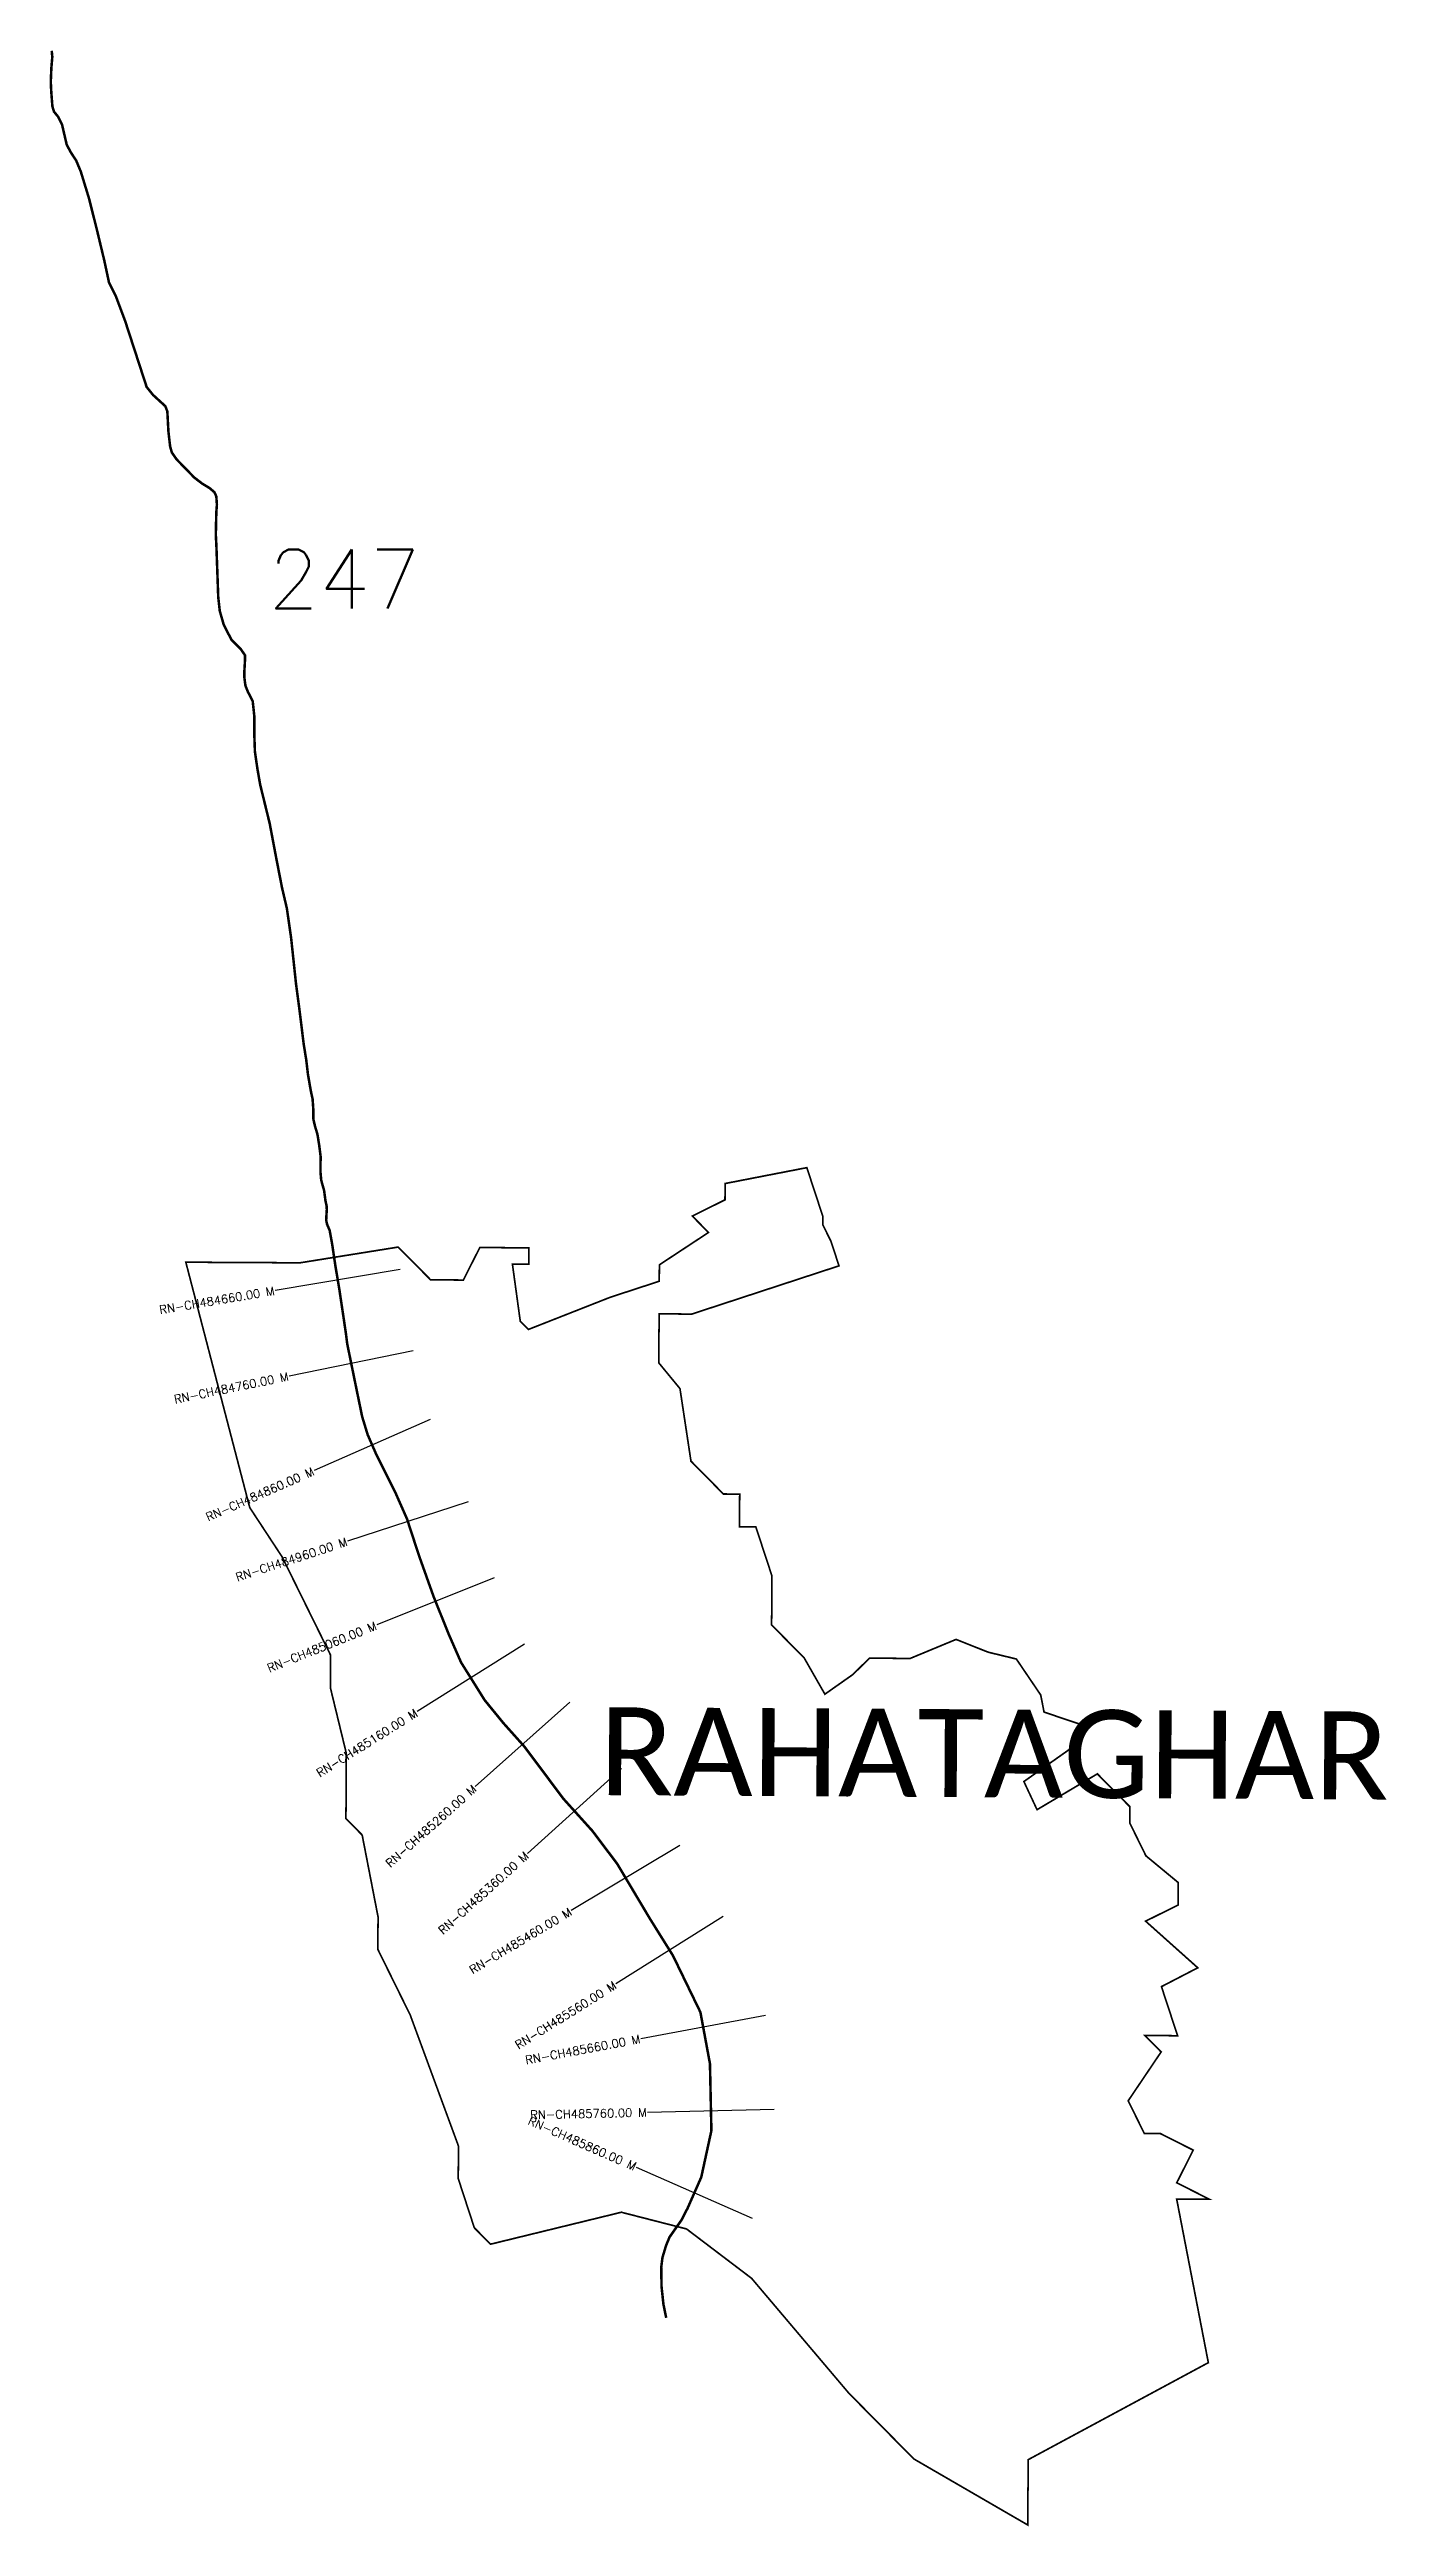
# Model space of a CAD drawing. Header units: metres. Extents: x 314583 to 316166, y 1897201 to 1900132.
import ezdxf
from ezdxf.enums import TextEntityAlignment as Align

# ---------------------------------------------------------------- set-up
doc = ezdxf.new("R2010")
doc.units = ezdxf.units.M
for name, color, linetype in [('CS', 134, 'Continuous'), ('CSMark', 6, 'Continuous'), ('NATURALLY PROTECTED', 3, 'Continuous'), ('VILLAGE NAME', 250, 'Continuous')]:
    doc.layers.add(name, color=color, linetype=linetype)
doc.styles.get("Standard").update_dxf_attribs({"font": 'simplex.shx'})

msp = doc.modelspace()

# ---------------------------------------------------------------- linework, layer by layer
at = {"color": 6, "const_width": 2, "flags": 128}
msp.add_lwpolyline([(314744.4, 1898697.3), (314879.7, 1898696.6), (314995.8, 1898715.2), (315034.3, 1898676.4), (315073, 1898676.2), (315092.5, 1898714.7), (315150.5, 1898714.3), (315150.4, 1898695), (315131.1, 1898695.1), (315140.4, 1898627.4), (315150, 1898617.7), (315246.9, 1898655.8), (315305, 1898674.8), (315305.1, 1898694.2), (315363.3, 1898732.5), (315344.1, 1898751.9), (315382.8, 1898771.1), (315382.9, 1898790.4), (315479.7, 1898809.2), (315498.8, 1898751.1), (315498.7, 1898741.4), (315508.3, 1898722), (315517.8, 1898693), (315343.4, 1898635.9), (315304.8, 1898636.2), (315304.4, 1898578.2), (315329.5, 1898547.7), (315342.5, 1898461.9), (315380.9, 1898423), (315400.2, 1898422.9), (315400, 1898384.2), (315419.3, 1898384.1), (315438.4, 1898326), (315438, 1898268), (315476.5, 1898229.1), (315501.1, 1898186.1), (315534.4, 1898209.5), (315553.8, 1898228.7), (315602.1, 1898228.4), (315656.4, 1898250.9), (315694.4, 1898235.8), (315727.8, 1898227.7), (315756.6, 1898185.2), (315760.6, 1898164.9), (315804.8, 1898150), (315804.6, 1898130.6), (315736.7, 1898082.7), (315752.3, 1898049.4), (315823.7, 1898091.8), (315862.2, 1898052.9), (315862.1, 1898033.6), (315881.2, 1897994.8), (315919.4, 1897963.2), (315919.5, 1897936.6), (315880.8, 1897917.5), (315942.6, 1897862.3), (315899.6, 1897840), (315918.7, 1897781.9), (315880, 1897782.2), (315899.2, 1897762.7), (315860.2, 1897704.9), (315879.3, 1897666.2), (315898.6, 1897666), (315937.2, 1897646.5), (315917.7, 1897607.9), (315956.2, 1897588.4), (315917.6, 1897588.6), (315955.1, 1897395), (315741.8, 1897280.2), (315741.3, 1897202.9), (315606.5, 1897281), (315529.5, 1897358.8), (315414.3, 1897494.8), (315337.3, 1897553.2), (315260.1, 1897573), (315105.2, 1897535.2), (315086, 1897554.6), (315067, 1897612.7), (315067.2, 1897651.4), (315010.1, 1897806.4), (314971.8, 1897884), (314972, 1897922.6), (314953.2, 1898019.4), (314934, 1898038.9), (314934.4, 1898116.2), (314915.6, 1898193.6), (314915.8, 1898232.3), (314858.4, 1898348.6), (314820.1, 1898406.9), (314782.2, 1898552.1), (314744.4, 1898697.3)], dxfattribs=at)
at = {"layer": 'CS'}
for p, q in [((314998.2, 1898688.8), (314850.3, 1898663.8)), ((315013.7, 1898592.6), (314866.8, 1898562.6)), ((315033.7, 1898511.2), (314896.4, 1898450.9)), ((315078.6, 1898413.7), (314936, 1898367.2)), ((315109.6, 1898323.9), (314970.5, 1898268)), ((315145.3, 1898245.2), (315018.2, 1898165.5)), ((315199, 1898176.6), (315087.1, 1898076.7)), ((315260.3, 1898098.1), (315148.8, 1897997.7)), ((315329.5, 1898007.1), (315200.7, 1897930.1)), ((315380.7, 1897923), (315253.6, 1897843.4)), ((315430.7, 1897805.9), (315283.2, 1897778.4)), ((315441.2, 1897694.5), (315291.2, 1897691.2)), ((315415.2, 1897565.7), (315277.9, 1897626.1))]:
    msp.add_line(p, q, dxfattribs=at)
at = {"layer": 'NATURALLY PROTECTED', "const_width": 3, "flags": 128}
msp.add_lwpolyline([(314585.6, 1900130.9), (314586.3, 1900123.7), (314585.2, 1900110.7), (314584.5, 1900094.2), (314585, 1900083.6), (314586.4, 1900065.2), (314588.3, 1900058.9), (314593.1, 1900053), (314597.8, 1900043.8), (314600.1, 1900033.8), (314603.4, 1900019.7), (314608.6, 1900010.1), (314614.5, 1900001.2), (314620, 1899988.1), (314629.8, 1899956.1), (314639.5, 1899917.5), (314647.8, 1899883), (314653.5, 1899856.4), (314661.3, 1899841.1), (314672.5, 1899811.3), (314685.3, 1899772.1), (314698, 1899733.1), (314705.6, 1899723.6), (314720.1, 1899710.4), (314722.5, 1899704.2), (314723.8, 1899680.2), (314725.8, 1899662.8), (314727.8, 1899655.6), (314733.4, 1899647.5), (314754.4, 1899625.9), (314763.8, 1899618.7), (314769, 1899615.6), (314772.7, 1899613.3), (314778.3, 1899608.5), (314780.5, 1899603.6), (314781.2, 1899593.7), (314780.5, 1899584.7), (314779.9, 1899558.2), (314780.6, 1899544.9), (314781.8, 1899511.6), (314782.8, 1899484), (314784.6, 1899468), (314789.2, 1899452), (314798.5, 1899433.7), (314809.4, 1899422.9), (314814.6, 1899415.4), (314814.3, 1899406.6), (314814.3, 1899406.6), (314813.7, 1899396.5), (314813.8, 1899388.5), (314815, 1899379.5), (314817.9, 1899372.3), (314823.6, 1899361.2), (314825.4, 1899344.4), (314825.6, 1899318.6), (314826.2, 1899301.5), (314829.2, 1899281), (314832.4, 1899262.6), (314843.7, 1899216.5), (314851.5, 1899175.3), (314858.3, 1899140.5), (314864, 1899116.2), (314869, 1899081.7), (314874.9, 1899026.5), (314878.5, 1898999.5), (314880.7, 1898982), (314883.9, 1898955.9), (314887, 1898936.6), (314889, 1898919.6), (314891.3, 1898906.3), (314892.7, 1898898.6), (314894.5, 1898890.5), (314895.3, 1898878.7), (314895.5, 1898866), (314897.4, 1898858.2), (314900.3, 1898848.4), (314902.4, 1898835.1), (314904, 1898822.5), (314903.8, 1898804.3), (314904.7, 1898794.4), (314906.9, 1898786.4), (314908.1, 1898782.4), (314909.7, 1898770.3), (314911.2, 1898763.4), (314911.3, 1898759.5), (314910.9, 1898753.1), (314910.6, 1898747.1), (314911.6, 1898742.2), (314914.7, 1898735), (314917.6, 1898719.1), (314921.6, 1898692.3), (314925.9, 1898666.9), (314931, 1898632.9), (314934, 1898612.5), (314935.5, 1898600.7), (314946.2, 1898548.4), (314953.2, 1898514.5), (314959.7, 1898493.2), (314970, 1898469.6), (314993, 1898423.6), (315006.3, 1898393.5), (315013.7, 1898370.8), (315021.3, 1898347.8), (315037.7, 1898301.8), (315055.5, 1898257.5), (315070.3, 1898223.7), (315098.2, 1898179.1), (315120.4, 1898151.9), (315144.9, 1898124.5), (315191.6, 1898062.2), (315225.7, 1898024.4), (315255.2, 1897985.3), (315293.9, 1897920.4), (315321.2, 1897876.7), (315353.7, 1897809.7), (315365, 1897748.8), (315366.7, 1897669.6), (315354.7, 1897614.5), (315338.8, 1897578.4), (315331.8, 1897564.5), (315317.1, 1897543.5), (315313, 1897533.5), (315308.8, 1897519.6), (315307.3, 1897507.9), (315307.7, 1897484.7), (315309.9, 1897464.1), (315313.2, 1897448)], dxfattribs=at)

# ---------------------------------------------------------------- texts
at = {"insert": (314842, 1899540.8), "char_height": 70, "attachment_point": 1}
msp.add_mtext_dynamic_manual_height_columns('247', width=95.172, gutter_width=1, heights=[0], dxfattribs=at)
at = {"layer": 'CSMark'}
for s, rotation, p in [('RN-CH484660.00 M', 9.5643, (314849.3, 1898663.7)), ('RN-CH484760.00 M', 11.544, (314865.8, 1898562.4)), ('RN-CH484860.00 M', 23.7094, (314895.4, 1898450.5)), ('RN-CH484960.00 M', 18.0395, (314935.1, 1898366.9)), ('RN-CH485060.00 M', 21.8796, (314969.5, 1898267.7)), ('RN-CH485160.00 M', 32.0987, (315017.4, 1898165)), ('RN-CH485260.00 M', 41.7564, (315086.3, 1898076)), ('RN-CH485360.00 M', 42.0006, (315148.1, 1897997)), ('RN-CH485460.00 M', 30.8546, (315199.9, 1897929.6)), ('RN-CH485560.00 M', 32.0122, (315252.7, 1897842.9)), ('RN-CH485660.00 M', 10.5531, (315282.2, 1897778.2)), ('RN-CH485760.00 M', 1.2481, (315290.2, 1897691.2)), ('RN-CH485860.00 M', 336.2401, (315277, 1897626.5))]:
    msp.add_text(s, height=10, rotation=rotation, dxfattribs=at).set_placement(p, align=Align.MIDDLE_RIGHT)
at = {"layer": 'VILLAGE NAME', "insert": (315234.2, 1898170.7), "char_height": 104.042, "attachment_point": 1, "rotation": 359.6762}
msp.add_mtext_dynamic_manual_height_columns('{\\fCalibri|b0|i0|c0|p34;RAHATAGHAR}', width=1097.028, gutter_width=520.2, heights=[0], dxfattribs=at)

doc.saveas('drawing.dxf')
